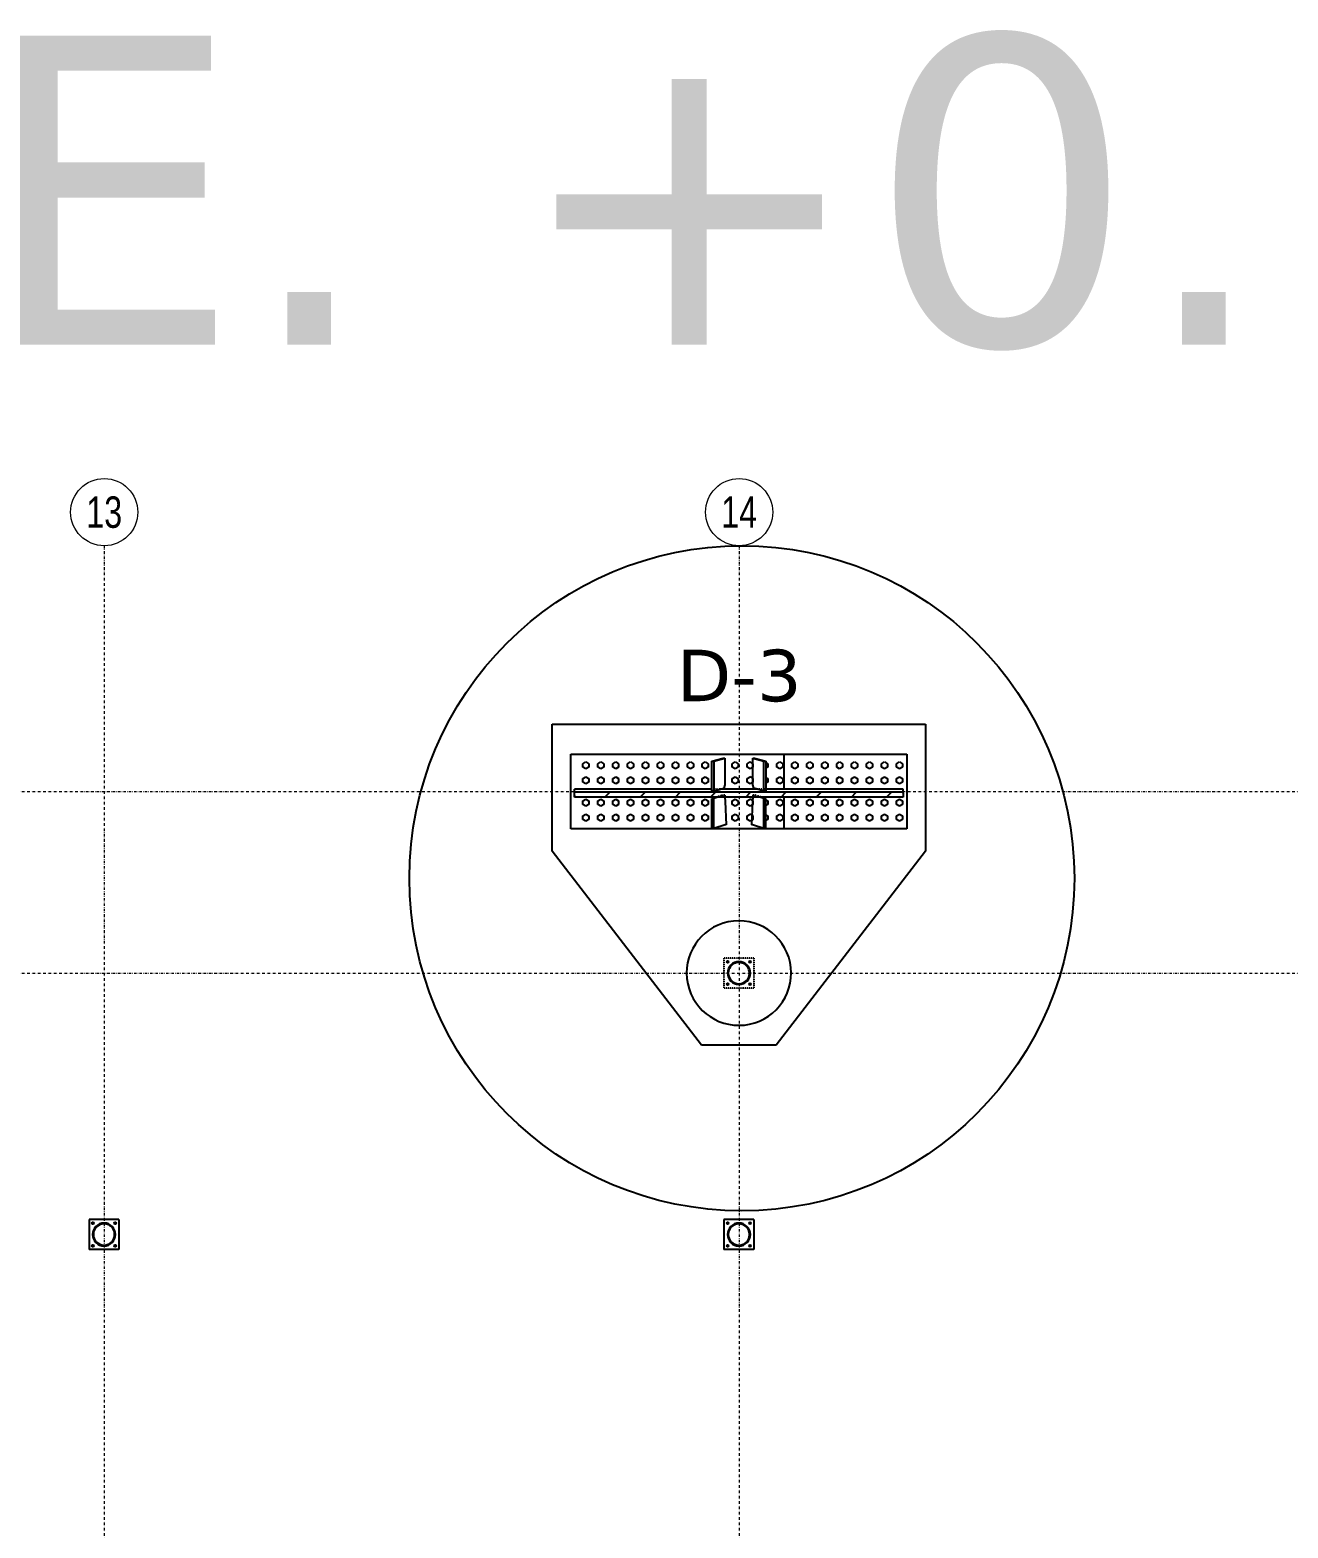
# Model space of a CAD drawing. Header units: millimetres. Extents: x 1541 to 289025, y -12015 to 47026.
# Drawn here: x 115681 to 116902, y -10231 to -8778 of the extents above; entities that cross this region are included whole.
import ezdxf
from ezdxf.enums import TextEntityAlignment as Align

# ---------------------------------------------------------------- set-up
doc = ezdxf.new("R2010")
doc.units = ezdxf.units.MM
doc.header["$LTSCALE"] = 0.1
for name, pattern in [('ACAD_ISO02W100', [15, 12, -3]), ('DASHDOTX2', [50.8, 25.4, -12.7, 0, -12.7]), ('DXK_LINE_DOT2', [3.9198, 1.9599, -1.9599]), ('Grid Line', [3.33375, 1.905, -0.47625, 0.47625, -0.47625])]:
    doc.linetypes.add(name, pattern=pattern)
doc.layers.get('0').update_dxf_attribs({"color": 255})
for name, color, linetype in [('COTAS', 8, 'Continuous'), ('ROTÚLOS', 6, 'Continuous'), ('TEXTO GENRAL', 3, 'Continuous')]:
    doc.layers.add(name, color=color, linetype=linetype)
doc.layers.add('E_EJES', color=8, linetype='Continuous', lineweight=9)
doc.layers.add('E_EJES-1', color=8, linetype='Grid Line', lineweight=9)
doc.styles.add('Swis721 LtCn BT_1', font='swisscl.ttf', dxfattribs={"height": 0.42})
doc.styles.add('TEXTO GENERAL', font='verdana.ttf', dxfattribs={"height": 0.9})

msp = doc.modelspace()

# ---------------------------------------------------------------- hatches: boundary and pattern name
at = {"linetype": 'Continuous'}
h = msp.add_hatch(dxfattribs=at)
h.set_pattern_fill('', scale=7.611392, style=0, pattern_type=0)
h.set_pattern_definition([(45, (116209.497, -9517.53), (-17.088, 17.088), [])])
h.paths.add_polyline_path([(116528.5, -9517.5), (116209.5, -9517.5), (116209.5, -9518.3), (116209.7, -9522.2), (116528.3, -9522.2), (116528.5, -9518.3)])
h = msp.add_hatch(dxfattribs=at)
h.set_pattern_fill('', scale=7.611392, style=0, pattern_type=0)
h.set_pattern_definition([(45, (116379.802, -9690.706), (-17.088, 17.088), [])])
h.paths.add_polyline_path([(116380, -9692.9), (116379.8, -9690.7), (116379.2, -9688.6), (116378.2, -9686.7), (116376.8, -9685), (116375.1, -9683.7), (116373.2, -9682.6), (116371.1, -9682), (116369, -9681.8), (116366.8, -9682), (116364.7, -9682.6), (116362.8, -9683.7), (116361.1, -9685), (116359.8, -9686.7), (116358.7, -9688.6), (116358.1, -9690.7), (116357.9, -9692.9), (116358.1, -9695), (116358.7, -9697.1), (116359.8, -9699), (116361.1, -9700.7), (116362.8, -9702.1), (116364.7, -9703.1), (116366.8, -9703.7), (116369, -9703.9), (116371.1, -9703.7), (116373.2, -9703.1), (116375.1, -9702.1), (116376.8, -9700.7), (116378.2, -9699), (116379.2, -9697.1), (116379.8, -9695)])
h.paths.add_polyline_path([(116378.5, -9696.8), (116377.5, -9698.6), (116376.3, -9700.2), (116374.7, -9701.5), (116372.9, -9702.4), (116371, -9703), (116369, -9703.2), (116366.9, -9703), (116365, -9702.4), (116363.2, -9701.5), (116361.7, -9700.2), (116360.4, -9698.6), (116359.4, -9696.8), (116358.8, -9694.9), (116358.6, -9692.9), (116358.8, -9690.8), (116359.4, -9688.9), (116360.4, -9687.1), (116361.7, -9685.6), (116363.2, -9684.3), (116365, -9683.3), (116366.9, -9682.7), (116369, -9682.5), (116371, -9682.7), (116372.9, -9683.3), (116374.7, -9684.3), (116376.3, -9685.6), (116377.5, -9687.1), (116378.5, -9688.9), (116379.1, -9690.8), (116379.3, -9692.9), (116379.1, -9694.9)])
h = msp.add_hatch(color=96, dxfattribs=at)
h.paths.add_polyline_path([(115763.9, -9946.6), (115763.6, -9944.4), (115763, -9942.4), (115762, -9940.4), (115760.6, -9938.8), (115758.9, -9937.4), (115757, -9936.4), (115755, -9935.7), (115752.8, -9935.5), (115750.6, -9935.7), (115748.6, -9936.4), (115746.7, -9937.4), (115745, -9938.8), (115743.6, -9940.4), (115742.6, -9942.4), (115742, -9944.4), (115741.7, -9946.6), (115742, -9948.7), (115742.6, -9950.8), (115743.6, -9952.7), (115745, -9954.4), (115746.7, -9955.8), (115748.6, -9956.8), (115750.6, -9957.4), (115752.8, -9957.6), (115755, -9957.4), (115757, -9956.8), (115758.9, -9955.8), (115760.6, -9954.4), (115762, -9952.7), (115763, -9950.8), (115763.6, -9948.7)])
h.paths.add_polyline_path([(115762.3, -9950.5), (115761.4, -9952.3), (115760.1, -9953.9), (115758.5, -9955.2), (115756.8, -9956.1), (115754.8, -9956.7), (115752.8, -9956.9), (115750.8, -9956.7), (115748.8, -9956.1), (115747.1, -9955.2), (115745.5, -9953.9), (115744.2, -9952.3), (115743.3, -9950.5), (115742.7, -9948.6), (115742.5, -9946.6), (115742.7, -9944.6), (115743.3, -9942.6), (115744.2, -9940.8), (115745.5, -9939.3), (115747.1, -9938), (115748.8, -9937), (115750.8, -9936.5), (115752.8, -9936.3), (115754.8, -9936.5), (115756.8, -9937), (115758.5, -9938), (115760.1, -9939.3), (115761.4, -9940.8), (115762.3, -9942.6), (115762.9, -9944.6), (115763.1, -9946.6), (115762.9, -9948.6)])
h = msp.add_hatch(color=96, dxfattribs=at)
h.paths.add_polyline_path([(116380, -9946.6), (116379.8, -9944.4), (116379.2, -9942.4), (116378.2, -9940.4), (116376.8, -9938.8), (116375.1, -9937.4), (116373.2, -9936.4), (116371.1, -9935.7), (116369, -9935.5), (116366.8, -9935.7), (116364.7, -9936.4), (116362.8, -9937.4), (116361.1, -9938.8), (116359.8, -9940.4), (116358.7, -9942.4), (116358.1, -9944.4), (116357.9, -9946.6), (116358.1, -9948.7), (116358.7, -9950.8), (116359.8, -9952.7), (116361.1, -9954.4), (116362.8, -9955.8), (116364.7, -9956.8), (116366.8, -9957.4), (116369, -9957.6), (116371.1, -9957.4), (116373.2, -9956.8), (116375.1, -9955.8), (116376.8, -9954.4), (116378.2, -9952.7), (116379.2, -9950.8), (116379.8, -9948.7)])
h.paths.add_polyline_path([(116378.5, -9950.5), (116377.5, -9952.3), (116376.3, -9953.9), (116374.7, -9955.2), (116372.9, -9956.1), (116371, -9956.7), (116369, -9956.9), (116366.9, -9956.7), (116365, -9956.1), (116363.2, -9955.2), (116361.7, -9953.9), (116360.4, -9952.3), (116359.4, -9950.5), (116358.8, -9948.6), (116358.6, -9946.6), (116358.8, -9944.6), (116359.4, -9942.6), (116360.4, -9940.8), (116361.7, -9939.3), (116363.2, -9938), (116365, -9937), (116366.9, -9936.5), (116369, -9936.3), (116371, -9936.5), (116372.9, -9937), (116374.7, -9938), (116376.3, -9939.3), (116377.5, -9940.8), (116378.5, -9942.6), (116379.1, -9944.6), (116379.3, -9946.6), (116379.1, -9948.6)])

# ---------------------------------------------------------------- linework, layer by layer
at = {"color": 2, "linetype": 'Continuous'}
for p, q in [((116187.8, -9574.7), (116187.8, -9451.5)), ((116187.8, -9451.5), (116550.2, -9451.5)), ((116550.2, -9451.5), (116550.2, -9574.7)), ((116205.9, -9553), (116205.9, -9480.5)), ((116205.9, -9480.5), (116532.1, -9480.5)), ((116342.7, -9487.4), (116353.6, -9484.2)), ((116342.7, -9487.4), (116344.6, -9487.3)), ((116342.7, -9516.4), (116342.7, -9487.4)), ((116344.6, -9487.3), (116355.3, -9484.2)), ((116344.6, -9487.3), (116344.6, -9516.3)), ((116353.6, -9484.2), (116355.3, -9484.2)), ((116355.3, -9484.2), (116355.4, -9510.3)), ((116382.5, -9510.3), (116382.6, -9484.2)), ((116382.6, -9484.2), (116384.3, -9484.2)), ((116382.6, -9484.2), (116393.3, -9487.3)), ((116384.3, -9484.2), (116395.2, -9487.4)), ((116393.3, -9516.3), (116393.3, -9487.3)), ((116393.3, -9487.3), (116395.2, -9487.4)), ((116395.2, -9487.4), (116395.2, -9516.4)), ((116532.1, -9480.5), (116532.1, -9553)), ((116209.5, -9517.5), (116209.5, -9514.4)), ((116342.7, -9514.4), (116209.5, -9514.4)), ((116209.5, -9518.3), (116209.5, -9517.5)), ((116528.5, -9517.5), (116209.5, -9517.5)), ((116209.5, -9522.2), (116209.5, -9518.3)), ((116209.7, -9522.2), (116209.5, -9518.3)), ((116344.6, -9516.3), (116342.7, -9516.4)), ((116344.6, -9516.3), (116354.5, -9513.4)), ((116386.7, -9514.4), (116351.2, -9514.4)), ((116355.4, -9510.3), (116354.5, -9513.4)), ((116355.3, -9520.2), (116355.4, -9522.2)), ((116383.4, -9513.4), (116382.5, -9510.3)), ((116382.6, -9520.2), (116382.5, -9522.2)), ((116393.3, -9516.3), (116383.4, -9513.4)), ((116395.2, -9516.4), (116393.3, -9516.3)), ((116528.5, -9514.4), (116395.2, -9514.4)), ((116528.5, -9518.3), (116528.3, -9522.2)), ((116528.5, -9517.5), (116528.5, -9514.4)), ((116528.5, -9518.3), (116528.5, -9517.5)), ((116528.5, -9518.3), (116528.5, -9522.2)), ((116209.7, -9522.2), (116209.5, -9522.2)), ((116528.3, -9522.2), (116209.7, -9522.2)), ((116347, -9522.2), (116342.7, -9523.5)), ((116342.7, -9523.5), (116344.6, -9523.4)), ((116342.7, -9552.6), (116342.7, -9523.5)), ((116348.7, -9522.2), (116344.6, -9523.4)), ((116344.6, -9552.5), (116344.6, -9523.4)), ((116355.4, -9522.2), (116355.6, -9526.4)), ((116355.6, -9526.4), (116356.6, -9548.9)), ((116382.3, -9526.4), (116381.3, -9548.9)), ((116382.5, -9522.2), (116382.3, -9526.4)), ((116393.3, -9523.4), (116389.2, -9522.2)), ((116395.2, -9523.5), (116391, -9522.2)), ((116393.3, -9552.5), (116393.3, -9523.4)), ((116393.3, -9523.4), (116395.2, -9523.5)), ((116395.2, -9552.6), (116395.2, -9523.5)), ((116528.5, -9522.2), (116528.3, -9522.2)), ((116355.6, -9549.2), (116344.6, -9552.5)), ((116356.6, -9548.9), (116355.6, -9549.2)), ((116382.3, -9549.2), (116381.3, -9548.9)), ((116393.3, -9552.5), (116382.3, -9549.2)), ((116532.1, -9553), (116205.9, -9553)), ((116342.7, -9552.6), (116344.6, -9552.5)), ((116393.3, -9552.5), (116395.2, -9552.6)), ((116332.7, -9763), (116187.8, -9574.7)), ((116550.2, -9574.7), (116405.2, -9763)), ((116405.2, -9763), (116332.7, -9763)), ((115767.3, -9932.1), (115738.3, -9932.1)), ((115738.3, -9932.1), (115738.3, -9961.1)), ((115767.3, -9932.1), (115767.3, -9961.1)), ((116383.5, -9932.1), (116354.5, -9932.1)), ((116354.5, -9932.1), (116354.5, -9961.1)), ((116383.5, -9932.1), (116383.5, -9961.1)), ((115767.3, -9961.1), (115738.3, -9961.1)), ((116383.5, -9961.1), (116354.5, -9961.1))]:
    msp.add_line(p, q, dxfattribs=at)
at = {"color": 7, "linetype": 'Continuous'}
for p, q in [((116217.5, -9489.7), (116220.4, -9488)), ((116217.5, -9493), (116217.5, -9489.7)), ((116220.4, -9488), (116223.3, -9489.7)), ((116223.3, -9489.7), (116223.3, -9493)), ((116232, -9489.7), (116234.9, -9488)), ((116232, -9493), (116232, -9489.7)), ((116234.9, -9488), (116237.8, -9489.7)), ((116237.8, -9489.7), (116237.8, -9493)), ((116246.5, -9489.7), (116249.4, -9488)), ((116246.5, -9493), (116246.5, -9489.7)), ((116249.4, -9488), (116252.3, -9489.7)), ((116252.3, -9489.7), (116252.3, -9493)), ((116261, -9489.7), (116263.9, -9488)), ((116261, -9493), (116261, -9489.7)), ((116263.9, -9488), (116266.8, -9489.7)), ((116266.8, -9489.7), (116266.8, -9493)), ((116275.5, -9489.7), (116278.4, -9488)), ((116275.5, -9493), (116275.5, -9489.7)), ((116278.4, -9488), (116281.3, -9489.7)), ((116281.3, -9489.7), (116281.3, -9493)), ((116290, -9489.7), (116292.9, -9488)), ((116290, -9493), (116290, -9489.7)), ((116292.9, -9488), (116295.8, -9489.7)), ((116295.8, -9489.7), (116295.8, -9493)), ((116304.5, -9489.7), (116307.4, -9488)), ((116304.5, -9493), (116304.5, -9489.7)), ((116307.4, -9488), (116310.3, -9489.7)), ((116310.3, -9489.7), (116310.3, -9493)), ((116319, -9489.7), (116321.9, -9488)), ((116319, -9493), (116319, -9489.7)), ((116321.9, -9488), (116324.8, -9489.7)), ((116324.8, -9489.7), (116324.8, -9493)), ((116333.5, -9489.7), (116336.4, -9488)), ((116333.5, -9493), (116333.5, -9489.7)), ((116336.4, -9488), (116339.3, -9489.7)), ((116339.3, -9489.7), (116339.3, -9493)), ((116362.4, -9489.7), (116365.3, -9488)), ((116362.4, -9493), (116362.4, -9489.7)), ((116365.3, -9488), (116368.2, -9489.7)), ((116368.2, -9489.7), (116368.2, -9493)), ((116376.9, -9489.7), (116379.8, -9488)), ((116376.9, -9493), (116376.9, -9489.7)), ((116382.7, -9489.7), (116379.8, -9488)), ((116382.7, -9493), (116382.7, -9489.7)), ((116395.2, -9488.5), (116397.2, -9489.7)), ((116397.2, -9489.7), (116397.2, -9493)), ((116405.9, -9489.7), (116408.8, -9488)), ((116405.9, -9493), (116405.9, -9489.7)), ((116408.8, -9488), (116411.7, -9489.7)), ((116411.7, -9489.7), (116411.7, -9493)), ((116420.4, -9489.7), (116423.3, -9488)), ((116420.4, -9493), (116420.4, -9489.7)), ((116423.3, -9488), (116426.2, -9489.7)), ((116426.2, -9489.7), (116426.2, -9493)), ((116434.9, -9489.7), (116437.8, -9488)), ((116434.9, -9493), (116434.9, -9489.7)), ((116437.8, -9488), (116440.7, -9489.7)), ((116440.7, -9489.7), (116440.7, -9493)), ((116449.4, -9489.7), (116452.3, -9488)), ((116449.4, -9493), (116449.4, -9489.7)), ((116452.3, -9488), (116455.2, -9489.7)), ((116455.2, -9489.7), (116455.2, -9493)), ((116463.9, -9489.7), (116466.8, -9488)), ((116463.9, -9493), (116463.9, -9489.7)), ((116466.8, -9488), (116469.7, -9489.7)), ((116469.7, -9489.7), (116469.7, -9493)), ((116478.4, -9489.7), (116481.3, -9488)), ((116478.4, -9493), (116478.4, -9489.7)), ((116481.3, -9488), (116484.2, -9489.7)), ((116484.2, -9489.7), (116484.2, -9493)), ((116492.9, -9489.7), (116495.8, -9488)), ((116492.9, -9493), (116492.9, -9489.7)), ((116495.8, -9488), (116498.7, -9489.7)), ((116498.7, -9489.7), (116498.7, -9493)), ((116507.4, -9489.7), (116510.3, -9488)), ((116507.4, -9493), (116507.4, -9489.7)), ((116510.3, -9488), (116513.2, -9489.7)), ((116513.2, -9489.7), (116513.2, -9493)), ((116521.9, -9489.7), (116524.8, -9488)), ((116521.9, -9493), (116521.9, -9489.7)), ((116524.8, -9488), (116527.7, -9489.7)), ((116527.7, -9489.7), (116527.7, -9493)), ((116220.4, -9494.7), (116217.5, -9493)), ((116217.5, -9504.2), (116220.4, -9502.5)), ((116217.5, -9507.5), (116217.5, -9504.2)), ((116223.3, -9493), (116220.4, -9494.7)), ((116220.4, -9502.5), (116223.3, -9504.2)), ((116223.3, -9504.2), (116223.3, -9507.5)), ((116234.9, -9494.7), (116232, -9493)), ((116232, -9504.2), (116234.9, -9502.5)), ((116232, -9507.5), (116232, -9504.2)), ((116237.8, -9493), (116234.9, -9494.7)), ((116234.9, -9502.5), (116237.8, -9504.2)), ((116237.8, -9504.2), (116237.8, -9507.5)), ((116249.4, -9494.7), (116246.5, -9493)), ((116246.5, -9504.2), (116249.4, -9502.5)), ((116246.5, -9507.5), (116246.5, -9504.2)), ((116252.3, -9493), (116249.4, -9494.7)), ((116249.4, -9502.5), (116252.3, -9504.2)), ((116252.3, -9504.2), (116252.3, -9507.5)), ((116263.9, -9494.7), (116261, -9493)), ((116261, -9504.2), (116263.9, -9502.5)), ((116261, -9507.5), (116261, -9504.2)), ((116266.8, -9493), (116263.9, -9494.7)), ((116263.9, -9502.5), (116266.8, -9504.2)), ((116266.8, -9504.2), (116266.8, -9507.5)), ((116278.4, -9494.7), (116275.5, -9493)), ((116275.5, -9504.2), (116278.4, -9502.5)), ((116275.5, -9507.5), (116275.5, -9504.2)), ((116281.3, -9493), (116278.4, -9494.7)), ((116278.4, -9502.5), (116281.3, -9504.2)), ((116281.3, -9504.2), (116281.3, -9507.5)), ((116292.9, -9494.7), (116290, -9493)), ((116290, -9504.2), (116292.9, -9502.5)), ((116290, -9507.5), (116290, -9504.2)), ((116295.8, -9493), (116292.9, -9494.7)), ((116292.9, -9502.5), (116295.8, -9504.2)), ((116295.8, -9504.2), (116295.8, -9507.5)), ((116307.4, -9494.7), (116304.5, -9493)), ((116304.5, -9504.2), (116307.4, -9502.5)), ((116304.5, -9507.5), (116304.5, -9504.2)), ((116310.3, -9493), (116307.4, -9494.7)), ((116307.4, -9502.5), (116310.3, -9504.2)), ((116310.3, -9504.2), (116310.3, -9507.5)), ((116321.9, -9494.7), (116319, -9493)), ((116319, -9504.2), (116321.9, -9502.5)), ((116319, -9507.5), (116319, -9504.2)), ((116324.8, -9493), (116321.9, -9494.7)), ((116321.9, -9502.5), (116324.8, -9504.2)), ((116324.8, -9504.2), (116324.8, -9507.5)), ((116336.4, -9494.7), (116333.5, -9493)), ((116333.5, -9504.2), (116336.4, -9502.5)), ((116333.5, -9507.5), (116333.5, -9504.2)), ((116339.3, -9493), (116336.4, -9494.7)), ((116336.4, -9502.5), (116339.3, -9504.2)), ((116339.3, -9504.2), (116339.3, -9507.5)), ((116365.3, -9494.7), (116362.4, -9493)), ((116362.4, -9504.2), (116365.3, -9502.5)), ((116362.4, -9507.5), (116362.4, -9504.2)), ((116368.2, -9493), (116365.3, -9494.7)), ((116365.3, -9502.5), (116368.2, -9504.2)), ((116368.2, -9504.2), (116368.2, -9507.5)), ((116379.8, -9494.7), (116376.9, -9493)), ((116376.9, -9504.2), (116379.8, -9502.5)), ((116376.9, -9507.5), (116376.9, -9504.2)), ((116382.7, -9493), (116379.8, -9494.7)), ((116382.7, -9504.2), (116379.8, -9502.5)), ((116382.7, -9507.5), (116382.7, -9504.2)), ((116397.2, -9493), (116395.2, -9494.2)), ((116395.2, -9503), (116397.2, -9504.2)), ((116397.2, -9504.2), (116397.2, -9507.5)), ((116408.8, -9494.7), (116405.9, -9493)), ((116405.9, -9504.2), (116408.8, -9502.5)), ((116405.9, -9507.5), (116405.9, -9504.2)), ((116411.7, -9493), (116408.8, -9494.7)), ((116408.8, -9502.5), (116411.7, -9504.2)), ((116411.7, -9504.2), (116411.7, -9507.5)), ((116423.3, -9494.7), (116420.4, -9493)), ((116420.4, -9504.2), (116423.3, -9502.5)), ((116420.4, -9507.5), (116420.4, -9504.2)), ((116426.2, -9493), (116423.3, -9494.7)), ((116423.3, -9502.5), (116426.2, -9504.2)), ((116426.2, -9504.2), (116426.2, -9507.5)), ((116437.8, -9494.7), (116434.9, -9493)), ((116434.9, -9504.2), (116437.8, -9502.5)), ((116434.9, -9507.5), (116434.9, -9504.2)), ((116440.7, -9493), (116437.8, -9494.7)), ((116437.8, -9502.5), (116440.7, -9504.2)), ((116440.7, -9504.2), (116440.7, -9507.5)), ((116452.3, -9494.7), (116449.4, -9493)), ((116449.4, -9504.2), (116452.3, -9502.5)), ((116449.4, -9507.5), (116449.4, -9504.2)), ((116455.2, -9493), (116452.3, -9494.7)), ((116452.3, -9502.5), (116455.2, -9504.2)), ((116455.2, -9504.2), (116455.2, -9507.5)), ((116466.8, -9494.7), (116463.9, -9493)), ((116463.9, -9504.2), (116466.8, -9502.5)), ((116463.9, -9507.5), (116463.9, -9504.2)), ((116469.7, -9493), (116466.8, -9494.7)), ((116466.8, -9502.5), (116469.7, -9504.2)), ((116469.7, -9504.2), (116469.7, -9507.5)), ((116481.3, -9494.7), (116478.4, -9493)), ((116478.4, -9504.2), (116481.3, -9502.5)), ((116478.4, -9507.5), (116478.4, -9504.2)), ((116484.2, -9493), (116481.3, -9494.7)), ((116481.3, -9502.5), (116484.2, -9504.2)), ((116484.2, -9504.2), (116484.2, -9507.5)), ((116495.8, -9494.7), (116492.9, -9493)), ((116492.9, -9504.2), (116495.8, -9502.5)), ((116492.9, -9507.5), (116492.9, -9504.2)), ((116498.7, -9493), (116495.8, -9494.7)), ((116495.8, -9502.5), (116498.7, -9504.2)), ((116498.7, -9504.2), (116498.7, -9507.5)), ((116510.3, -9494.7), (116507.4, -9493)), ((116507.4, -9504.2), (116510.3, -9502.5)), ((116507.4, -9507.5), (116507.4, -9504.2)), ((116513.2, -9493), (116510.3, -9494.7)), ((116510.3, -9502.5), (116513.2, -9504.2)), ((116513.2, -9504.2), (116513.2, -9507.5)), ((116524.8, -9494.7), (116521.9, -9493)), ((116521.9, -9504.2), (116524.8, -9502.5)), ((116521.9, -9507.5), (116521.9, -9504.2)), ((116527.7, -9493), (116524.8, -9494.7)), ((116524.8, -9502.5), (116527.7, -9504.2)), ((116527.7, -9504.2), (116527.7, -9507.5)), ((116220.4, -9509.2), (116217.5, -9507.5)), ((116223.3, -9507.5), (116220.4, -9509.2)), ((116234.9, -9509.2), (116232, -9507.5)), ((116237.8, -9507.5), (116234.9, -9509.2)), ((116249.4, -9509.2), (116246.5, -9507.5)), ((116252.3, -9507.5), (116249.4, -9509.2)), ((116263.9, -9509.2), (116261, -9507.5)), ((116266.8, -9507.5), (116263.9, -9509.2)), ((116278.4, -9509.2), (116275.5, -9507.5)), ((116281.3, -9507.5), (116278.4, -9509.2)), ((116292.9, -9509.2), (116290, -9507.5)), ((116295.8, -9507.5), (116292.9, -9509.2)), ((116307.4, -9509.2), (116304.5, -9507.5)), ((116310.3, -9507.5), (116307.4, -9509.2)), ((116321.9, -9509.2), (116319, -9507.5)), ((116324.8, -9507.5), (116321.9, -9509.2)), ((116336.4, -9509.2), (116333.5, -9507.5)), ((116339.3, -9507.5), (116336.4, -9509.2)), ((116365.3, -9509.2), (116362.4, -9507.5)), ((116368.2, -9507.5), (116365.3, -9509.2)), ((116379.8, -9509.2), (116376.9, -9507.5)), ((116382.7, -9507.5), (116379.8, -9509.2)), ((116397.2, -9507.5), (116395.2, -9508.7)), ((116408.8, -9509.2), (116405.9, -9507.5)), ((116411.7, -9507.5), (116408.8, -9509.2)), ((116423.3, -9509.2), (116420.4, -9507.5)), ((116426.2, -9507.5), (116423.3, -9509.2)), ((116437.8, -9509.2), (116434.9, -9507.5)), ((116440.7, -9507.5), (116437.8, -9509.2)), ((116452.3, -9509.2), (116449.4, -9507.5)), ((116455.2, -9507.5), (116452.3, -9509.2)), ((116466.8, -9509.2), (116463.9, -9507.5)), ((116469.7, -9507.5), (116466.8, -9509.2)), ((116481.3, -9509.2), (116478.4, -9507.5)), ((116484.2, -9507.5), (116481.3, -9509.2)), ((116495.8, -9509.2), (116492.9, -9507.5)), ((116498.7, -9507.5), (116495.8, -9509.2)), ((116510.3, -9509.2), (116507.4, -9507.5)), ((116513.2, -9507.5), (116510.3, -9509.2)), ((116524.8, -9509.2), (116521.9, -9507.5)), ((116527.7, -9507.5), (116524.8, -9509.2)), ((116217.5, -9525.9), (116220.4, -9524.2)), ((116217.5, -9529.3), (116217.5, -9525.9)), ((116220.4, -9530.9), (116217.5, -9529.3)), ((116220.4, -9524.2), (116223.3, -9525.9)), ((116223.3, -9529.3), (116220.4, -9530.9)), ((116223.3, -9525.9), (116223.3, -9529.3)), ((116232, -9525.9), (116234.9, -9524.2)), ((116232, -9529.3), (116232, -9525.9)), ((116234.9, -9530.9), (116232, -9529.3)), ((116234.9, -9524.2), (116237.8, -9525.9)), ((116237.8, -9529.3), (116234.9, -9530.9)), ((116237.8, -9525.9), (116237.8, -9529.3)), ((116246.5, -9525.9), (116249.4, -9524.2)), ((116246.5, -9529.3), (116246.5, -9525.9)), ((116249.4, -9530.9), (116246.5, -9529.3)), ((116249.4, -9524.2), (116252.3, -9525.9)), ((116252.3, -9529.3), (116249.4, -9530.9)), ((116252.3, -9525.9), (116252.3, -9529.3)), ((116261, -9525.9), (116263.9, -9524.2)), ((116261, -9529.3), (116261, -9525.9)), ((116263.9, -9530.9), (116261, -9529.3)), ((116263.9, -9524.2), (116266.8, -9525.9)), ((116266.8, -9529.3), (116263.9, -9530.9)), ((116266.8, -9525.9), (116266.8, -9529.3)), ((116275.5, -9525.9), (116278.4, -9524.2)), ((116275.5, -9529.3), (116275.5, -9525.9)), ((116278.4, -9530.9), (116275.5, -9529.3)), ((116278.4, -9524.2), (116281.3, -9525.9)), ((116281.3, -9529.3), (116278.4, -9530.9)), ((116281.3, -9525.9), (116281.3, -9529.3)), ((116290, -9525.9), (116292.9, -9524.2)), ((116290, -9529.3), (116290, -9525.9)), ((116292.9, -9530.9), (116290, -9529.3)), ((116292.9, -9524.2), (116295.8, -9525.9)), ((116295.8, -9529.3), (116292.9, -9530.9)), ((116295.8, -9525.9), (116295.8, -9529.3)), ((116304.5, -9525.9), (116307.4, -9524.2)), ((116304.5, -9529.3), (116304.5, -9525.9)), ((116307.4, -9530.9), (116304.5, -9529.3)), ((116307.4, -9524.2), (116310.3, -9525.9)), ((116310.3, -9529.3), (116307.4, -9530.9)), ((116310.3, -9525.9), (116310.3, -9529.3)), ((116319, -9525.9), (116321.9, -9524.2)), ((116319, -9529.3), (116319, -9525.9)), ((116321.9, -9530.9), (116319, -9529.3)), ((116321.9, -9524.2), (116324.8, -9525.9)), ((116324.8, -9529.3), (116321.9, -9530.9)), ((116324.8, -9525.9), (116324.8, -9529.3)), ((116333.5, -9525.9), (116336.4, -9524.2)), ((116333.5, -9529.3), (116333.5, -9525.9)), ((116336.4, -9530.9), (116333.5, -9529.3)), ((116336.4, -9524.2), (116339.3, -9525.9)), ((116339.3, -9529.3), (116336.4, -9530.9)), ((116339.3, -9525.9), (116339.3, -9529.3)), ((116362.4, -9525.9), (116365.3, -9524.2)), ((116362.4, -9529.3), (116362.4, -9525.9)), ((116365.3, -9530.9), (116362.4, -9529.3)), ((116365.3, -9524.2), (116368.2, -9525.9)), ((116368.2, -9529.3), (116365.3, -9530.9)), ((116368.2, -9525.9), (116368.2, -9529.3)), ((116376.9, -9525.9), (116379.8, -9524.2)), ((116376.9, -9529.3), (116376.9, -9525.9)), ((116379.8, -9530.9), (116376.9, -9529.3)), ((116382.7, -9525.9), (116379.8, -9524.2)), ((116382.7, -9529.3), (116379.8, -9530.9)), ((116382.7, -9529.3), (116382.7, -9525.9)), ((116395.2, -9524.7), (116397.2, -9525.9)), ((116397.2, -9529.3), (116395.2, -9530.4)), ((116397.2, -9525.9), (116397.2, -9529.3)), ((116405.9, -9525.9), (116408.8, -9524.2)), ((116405.9, -9529.3), (116405.9, -9525.9)), ((116408.8, -9530.9), (116405.9, -9529.3)), ((116408.8, -9524.2), (116411.7, -9525.9)), ((116411.7, -9529.3), (116408.8, -9530.9)), ((116411.7, -9525.9), (116411.7, -9529.3)), ((116420.4, -9525.9), (116423.3, -9524.2)), ((116420.4, -9529.3), (116420.4, -9525.9)), ((116423.3, -9530.9), (116420.4, -9529.3)), ((116423.3, -9524.2), (116426.2, -9525.9)), ((116426.2, -9529.3), (116423.3, -9530.9)), ((116426.2, -9525.9), (116426.2, -9529.3)), ((116434.9, -9525.9), (116437.8, -9524.2)), ((116434.9, -9529.3), (116434.9, -9525.9)), ((116437.8, -9530.9), (116434.9, -9529.3)), ((116437.8, -9524.2), (116440.7, -9525.9)), ((116440.7, -9529.3), (116437.8, -9530.9)), ((116440.7, -9525.9), (116440.7, -9529.3)), ((116449.4, -9525.9), (116452.3, -9524.2)), ((116449.4, -9529.3), (116449.4, -9525.9)), ((116452.3, -9530.9), (116449.4, -9529.3)), ((116452.3, -9524.2), (116455.2, -9525.9)), ((116455.2, -9529.3), (116452.3, -9530.9)), ((116455.2, -9525.9), (116455.2, -9529.3)), ((116463.9, -9525.9), (116466.8, -9524.2)), ((116463.9, -9529.3), (116463.9, -9525.9)), ((116466.8, -9530.9), (116463.9, -9529.3)), ((116466.8, -9524.2), (116469.7, -9525.9)), ((116469.7, -9529.3), (116466.8, -9530.9)), ((116469.7, -9525.9), (116469.7, -9529.3)), ((116478.4, -9525.9), (116481.3, -9524.2)), ((116478.4, -9529.3), (116478.4, -9525.9)), ((116481.3, -9530.9), (116478.4, -9529.3)), ((116481.3, -9524.2), (116484.2, -9525.9)), ((116484.2, -9529.3), (116481.3, -9530.9)), ((116484.2, -9525.9), (116484.2, -9529.3)), ((116492.9, -9525.9), (116495.8, -9524.2)), ((116492.9, -9529.3), (116492.9, -9525.9)), ((116495.8, -9530.9), (116492.9, -9529.3)), ((116495.8, -9524.2), (116498.7, -9525.9)), ((116498.7, -9529.3), (116495.8, -9530.9)), ((116498.7, -9525.9), (116498.7, -9529.3)), ((116507.4, -9525.9), (116510.3, -9524.2)), ((116507.4, -9529.3), (116507.4, -9525.9)), ((116510.3, -9530.9), (116507.4, -9529.3)), ((116510.3, -9524.2), (116513.2, -9525.9)), ((116513.2, -9529.3), (116510.3, -9530.9)), ((116513.2, -9525.9), (116513.2, -9529.3)), ((116521.9, -9525.9), (116524.8, -9524.2)), ((116521.9, -9529.3), (116521.9, -9525.9)), ((116524.8, -9530.9), (116521.9, -9529.3)), ((116524.8, -9524.2), (116527.7, -9525.9)), ((116527.7, -9529.3), (116524.8, -9530.9)), ((116527.7, -9525.9), (116527.7, -9529.3)), ((116217.5, -9540.4), (116220.4, -9538.7)), ((116217.5, -9543.8), (116217.5, -9540.4)), ((116220.4, -9545.4), (116217.5, -9543.8)), ((116220.4, -9538.7), (116223.3, -9540.4)), ((116223.3, -9543.8), (116220.4, -9545.4)), ((116223.3, -9540.4), (116223.3, -9543.8)), ((116232, -9540.4), (116234.9, -9538.7)), ((116232, -9543.8), (116232, -9540.4)), ((116234.9, -9545.4), (116232, -9543.8)), ((116234.9, -9538.7), (116237.8, -9540.4)), ((116237.8, -9543.8), (116234.9, -9545.4)), ((116237.8, -9540.4), (116237.8, -9543.8)), ((116246.5, -9540.4), (116249.4, -9538.7)), ((116246.5, -9543.8), (116246.5, -9540.4)), ((116249.4, -9545.4), (116246.5, -9543.8)), ((116249.4, -9538.7), (116252.3, -9540.4)), ((116252.3, -9543.8), (116249.4, -9545.4)), ((116252.3, -9540.4), (116252.3, -9543.8)), ((116261, -9540.4), (116263.9, -9538.7)), ((116261, -9543.8), (116261, -9540.4)), ((116263.9, -9545.4), (116261, -9543.8)), ((116263.9, -9538.7), (116266.8, -9540.4)), ((116266.8, -9543.8), (116263.9, -9545.4)), ((116266.8, -9540.4), (116266.8, -9543.8)), ((116275.5, -9540.4), (116278.4, -9538.7)), ((116275.5, -9543.8), (116275.5, -9540.4)), ((116278.4, -9545.4), (116275.5, -9543.8)), ((116278.4, -9538.7), (116281.3, -9540.4)), ((116281.3, -9543.8), (116278.4, -9545.4)), ((116281.3, -9540.4), (116281.3, -9543.8)), ((116290, -9540.4), (116292.9, -9538.7)), ((116290, -9543.8), (116290, -9540.4)), ((116292.9, -9545.4), (116290, -9543.8)), ((116292.9, -9538.7), (116295.8, -9540.4)), ((116295.8, -9543.8), (116292.9, -9545.4)), ((116295.8, -9540.4), (116295.8, -9543.8)), ((116304.5, -9540.4), (116307.4, -9538.7)), ((116304.5, -9543.8), (116304.5, -9540.4)), ((116307.4, -9545.4), (116304.5, -9543.8)), ((116307.4, -9538.7), (116310.3, -9540.4)), ((116310.3, -9543.8), (116307.4, -9545.4)), ((116310.3, -9540.4), (116310.3, -9543.8)), ((116319, -9540.4), (116321.9, -9538.7)), ((116319, -9543.8), (116319, -9540.4)), ((116321.9, -9545.4), (116319, -9543.8)), ((116321.9, -9538.7), (116324.8, -9540.4)), ((116324.8, -9543.8), (116321.9, -9545.4)), ((116324.8, -9540.4), (116324.8, -9543.8)), ((116333.5, -9540.4), (116336.4, -9538.7)), ((116333.5, -9543.8), (116333.5, -9540.4)), ((116336.4, -9545.4), (116333.5, -9543.8)), ((116336.4, -9538.7), (116339.3, -9540.4)), ((116339.3, -9543.8), (116336.4, -9545.4)), ((116339.3, -9540.4), (116339.3, -9543.8)), ((116362.4, -9540.4), (116365.3, -9538.7)), ((116362.4, -9543.8), (116362.4, -9540.4)), ((116365.3, -9545.4), (116362.4, -9543.8)), ((116365.3, -9538.7), (116368.2, -9540.4)), ((116368.2, -9543.8), (116365.3, -9545.4)), ((116368.2, -9540.4), (116368.2, -9543.8)), ((116376.9, -9540.4), (116379.8, -9538.7)), ((116376.9, -9543.8), (116376.9, -9540.4)), ((116379.8, -9545.4), (116376.9, -9543.8)), ((116382.7, -9540.4), (116379.8, -9538.7)), ((116382.7, -9543.8), (116379.8, -9545.4)), ((116382.7, -9543.8), (116382.7, -9540.4)), ((116395.2, -9539.2), (116397.2, -9540.4)), ((116397.2, -9543.8), (116395.2, -9544.9)), ((116397.2, -9540.4), (116397.2, -9543.8)), ((116405.9, -9540.4), (116408.8, -9538.7)), ((116405.9, -9543.8), (116405.9, -9540.4)), ((116408.8, -9545.4), (116405.9, -9543.8)), ((116408.8, -9538.7), (116411.7, -9540.4)), ((116411.7, -9543.8), (116408.8, -9545.4)), ((116411.7, -9540.4), (116411.7, -9543.8)), ((116420.4, -9540.4), (116423.3, -9538.7)), ((116420.4, -9543.8), (116420.4, -9540.4)), ((116423.3, -9545.4), (116420.4, -9543.8)), ((116423.3, -9538.7), (116426.2, -9540.4)), ((116426.2, -9543.8), (116423.3, -9545.4)), ((116426.2, -9540.4), (116426.2, -9543.8)), ((116434.9, -9540.4), (116437.8, -9538.7)), ((116434.9, -9543.8), (116434.9, -9540.4)), ((116437.8, -9545.4), (116434.9, -9543.8)), ((116437.8, -9538.7), (116440.7, -9540.4)), ((116440.7, -9543.8), (116437.8, -9545.4)), ((116440.7, -9540.4), (116440.7, -9543.8)), ((116449.4, -9540.4), (116452.3, -9538.7)), ((116449.4, -9543.8), (116449.4, -9540.4)), ((116452.3, -9545.4), (116449.4, -9543.8)), ((116452.3, -9538.7), (116455.2, -9540.4)), ((116455.2, -9543.8), (116452.3, -9545.4)), ((116455.2, -9540.4), (116455.2, -9543.8)), ((116463.9, -9540.4), (116466.8, -9538.7)), ((116463.9, -9543.8), (116463.9, -9540.4)), ((116466.8, -9545.4), (116463.9, -9543.8)), ((116466.8, -9538.7), (116469.7, -9540.4)), ((116469.7, -9543.8), (116466.8, -9545.4)), ((116469.7, -9540.4), (116469.7, -9543.8)), ((116478.4, -9540.4), (116481.3, -9538.7)), ((116478.4, -9543.8), (116478.4, -9540.4)), ((116481.3, -9545.4), (116478.4, -9543.8)), ((116481.3, -9538.7), (116484.2, -9540.4)), ((116484.2, -9543.8), (116481.3, -9545.4)), ((116484.2, -9540.4), (116484.2, -9543.8)), ((116492.9, -9540.4), (116495.8, -9538.7)), ((116492.9, -9543.8), (116492.9, -9540.4)), ((116495.8, -9545.4), (116492.9, -9543.8)), ((116495.8, -9538.7), (116498.7, -9540.4)), ((116498.7, -9543.8), (116495.8, -9545.4)), ((116498.7, -9540.4), (116498.7, -9543.8)), ((116507.4, -9540.4), (116510.3, -9538.7)), ((116507.4, -9543.8), (116507.4, -9540.4)), ((116510.3, -9545.4), (116507.4, -9543.8)), ((116510.3, -9538.7), (116513.2, -9540.4)), ((116513.2, -9543.8), (116510.3, -9545.4)), ((116513.2, -9540.4), (116513.2, -9543.8)), ((116521.9, -9540.4), (116524.8, -9538.7)), ((116521.9, -9543.8), (116521.9, -9540.4)), ((116524.8, -9545.4), (116521.9, -9543.8)), ((116524.8, -9538.7), (116527.7, -9540.4)), ((116527.7, -9543.8), (116524.8, -9545.4)), ((116527.7, -9540.4), (116527.7, -9543.8)), ((116357, -9682), (116357.5, -9681)), ((116357.5, -9681), (116358.7, -9681)), ((116358.7, -9681), (116359.2, -9682)), ((116378.7, -9682), (116379.3, -9681)), ((116379.3, -9681), (116380.4, -9681)), ((116380.4, -9681), (116381, -9682)), ((116357.5, -9683), (116357, -9682)), ((116358.7, -9683), (116357.5, -9683)), ((116359.2, -9682), (116358.7, -9683)), ((116379.3, -9683), (116378.7, -9682)), ((116380.4, -9683), (116379.3, -9683)), ((116381, -9682), (116380.4, -9683)), ((116357, -9703.7), (116357.5, -9702.8)), ((116357.5, -9704.7), (116357, -9703.7)), ((116357.5, -9702.8), (116358.7, -9702.8)), ((116358.7, -9704.7), (116357.5, -9704.7)), ((116358.7, -9702.8), (116359.2, -9703.7)), ((116359.2, -9703.7), (116358.7, -9704.7)), ((116378.7, -9703.7), (116379.3, -9702.8)), ((116379.3, -9704.7), (116378.7, -9703.7)), ((116379.3, -9702.8), (116380.4, -9702.8)), ((116380.4, -9704.7), (116379.3, -9704.7)), ((116380.4, -9702.8), (116381, -9703.7)), ((116381, -9703.7), (116380.4, -9704.7)), ((115740.8, -9935.7), (115741.4, -9934.7)), ((115741.4, -9936.7), (115740.8, -9935.7)), ((115741.4, -9934.7), (115742.5, -9934.7)), ((115742.5, -9936.7), (115741.4, -9936.7)), ((115742.5, -9934.7), (115743.1, -9935.7)), ((115743.1, -9935.7), (115742.5, -9936.7)), ((115762.5, -9935.7), (115763.1, -9934.7)), ((115763.1, -9936.7), (115762.5, -9935.7)), ((115763.1, -9934.7), (115764.2, -9934.7)), ((115764.2, -9936.7), (115763.1, -9936.7)), ((115764.2, -9934.7), (115764.8, -9935.7)), ((115764.8, -9935.7), (115764.2, -9936.7)), ((116357, -9935.7), (116357.5, -9934.7)), ((116357.5, -9936.7), (116357, -9935.7)), ((116357.5, -9934.7), (116358.7, -9934.7)), ((116358.7, -9936.7), (116357.5, -9936.7)), ((116358.7, -9934.7), (116359.2, -9935.7)), ((116359.2, -9935.7), (116358.7, -9936.7)), ((116378.7, -9935.7), (116379.3, -9934.7)), ((116379.3, -9936.7), (116378.7, -9935.7)), ((116379.3, -9934.7), (116380.4, -9934.7)), ((116380.4, -9936.7), (116379.3, -9936.7)), ((116380.4, -9934.7), (116381, -9935.7)), ((116381, -9935.7), (116380.4, -9936.7)), ((115740.8, -9957.5), (115741.4, -9956.5)), ((115741.4, -9958.4), (115740.8, -9957.5)), ((115741.4, -9956.5), (115742.5, -9956.5)), ((115742.5, -9956.5), (115743.1, -9957.5)), ((115743.1, -9957.5), (115742.5, -9958.4)), ((115762.5, -9957.5), (115763.1, -9956.5)), ((115763.1, -9958.4), (115762.5, -9957.5)), ((115763.1, -9956.5), (115764.2, -9956.5)), ((115764.2, -9956.5), (115764.8, -9957.5)), ((115764.8, -9957.5), (115764.2, -9958.4)), ((116357, -9957.5), (116357.5, -9956.5)), ((116357.5, -9958.4), (116357, -9957.5)), ((116357.5, -9956.5), (116358.7, -9956.5)), ((116358.7, -9956.5), (116359.2, -9957.5)), ((116359.2, -9957.5), (116358.7, -9958.4)), ((116378.7, -9957.5), (116379.3, -9956.5)), ((116379.3, -9958.4), (116378.7, -9957.5)), ((116379.3, -9956.5), (116380.4, -9956.5)), ((116380.4, -9956.5), (116381, -9957.5)), ((116381, -9957.5), (116380.4, -9958.4)), ((115742.5, -9958.4), (115741.4, -9958.4)), ((115764.2, -9958.4), (115763.1, -9958.4)), ((116358.7, -9958.4), (116357.5, -9958.4)), ((116380.4, -9958.4), (116379.3, -9958.4))]:
    msp.add_line(p, q, dxfattribs=at)
at = {"color": 1, "linetype": 'ACAD_ISO02W100'}
for p, q in [((116412.5, -9480.5), (116412.5, -9514.4)), ((116412.5, -9522.2), (116412.5, -9553))]:
    msp.add_line(p, q, dxfattribs=at)
at = {"color": 7, "linetype": 'DXK_LINE_DOT2'}
for p, q in [((116351.2, -9514.4), (116342.7, -9514.4)), ((116353.6, -9520.2), (116347, -9522.2)), ((116355.3, -9520.2), (116348.7, -9522.2)), ((116355.3, -9520.2), (116353.6, -9520.2)), ((116384.3, -9520.2), (116382.6, -9520.2)), ((116389.2, -9522.2), (116382.6, -9520.2)), ((116391, -9522.2), (116384.3, -9520.2)), ((116395.2, -9514.4), (116386.7, -9514.4)), ((116383.5, -9678.4), (116354.5, -9678.4)), ((116354.5, -9678.4), (116354.5, -9707.4)), ((116383.5, -9678.4), (116383.5, -9707.4)), ((116383.5, -9707.4), (116354.5, -9707.4))]:
    msp.add_line(p, q, dxfattribs=at)
at = {"color": 2, "linetype": 'Continuous'}
for centre, radius, start, end in [((116369, -9692.9), 50.7, 6, 186), ((116369, -9692.9), 50.7, 186, 6), ((116369, -9692.9), 11.1, 11.25, 191.25), ((116369, -9692.9), 11.1, 191.25, 11.25), ((116369, -9692.9), 10.3, 168.75, 348.75), ((116369, -9692.9), 10.3, 348.75, 168.75), ((115752.8, -9946.6), 11.1, 11.25, 191.25), ((115752.8, -9946.6), 10.3, 348.75, 168.75), ((116369, -9946.6), 11.1, 11.25, 191.25), ((116369, -9946.6), 10.3, 348.75, 168.75), ((115752.8, -9946.6), 11.1, 191.25, 11.25), ((115752.8, -9946.6), 10.3, 168.75, 348.75), ((116369, -9946.6), 11.1, 191.25, 11.25), ((116369, -9946.6), 10.3, 168.75, 348.75)]:
    msp.add_arc(centre, radius, start, end, dxfattribs=at)
at = {"layer": 'COTAS'}
msp.add_line((116532.1, -9480.5), (116532.1, -9553), dxfattribs=at)
at = {"layer": 'E_EJES'}
for centre in [(115753, -9245.6), (116369.2, -9245.6)]:
    msp.add_circle(centre, 32.6, dxfattribs=at)
at = {"layer": 'E_EJES-1', "linetype": 'DASHDOTX2'}
for p, q in [((115753, -9278.2), (115753, -11903.7)), ((116369.2, -9278.2), (116369.2, -11903.7)), ((110835, -9516.7), (118057.8, -9516.7)), ((110835, -9692.9), (118057.8, -9692.9))]:
    msp.add_line(p, q, dxfattribs=at)
at = {"layer": 'ROTÚLOS'}
msp.add_circle((116371.9, -9600.9), 322.7, dxfattribs=at)

# ---------------------------------------------------------------- texts
at = {"layer": 'E_EJES', "style": 'Swis721 LtCn BT_1'}
for s, p in [('13', (115753, -9245.6)), ('14', (116369.2, -9245.6))]:
    msp.add_text(s, height=30.45, dxfattribs=at).set_placement(p, align=Align.MIDDLE_CENTER)
at = {"layer": 'ROTÚLOS', "style": 'TEXTO GENERAL'}
msp.add_text('D-3', height=50, dxfattribs=at).set_placement((116369.4, -9404.1), align=Align.MIDDLE_CENTER)
at = {"layer": 'TEXTO GENRAL', "color": 3, "style": 'TEXTO GENERAL'}
msp.add_text('PLANTA DE PISO 1 N.E. +0.10m', height=300, dxfattribs=at).set_placement((114541, -8933.2), align=Align.MIDDLE_CENTER)

doc.saveas('drawing.dxf')
